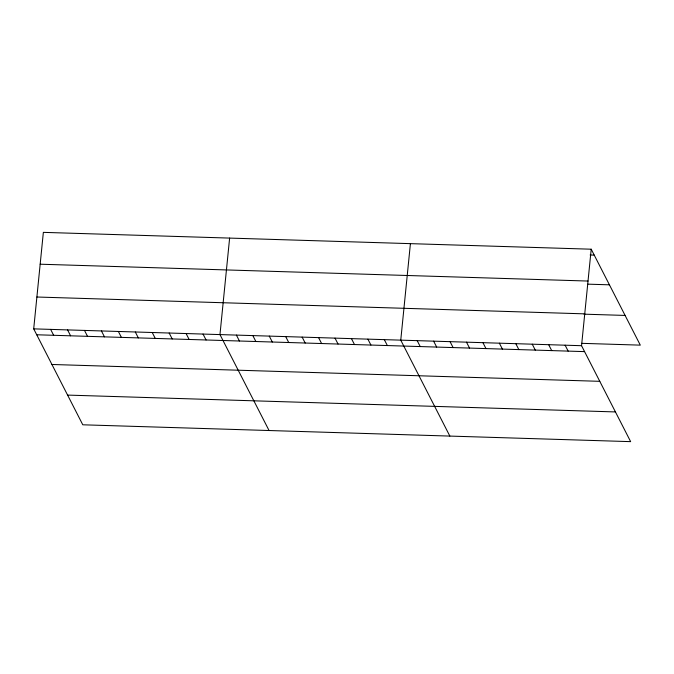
<?xml version="1.0" encoding="UTF-8"?>
<svg xmlns="http://www.w3.org/2000/svg" width="674" height="674" viewBox="0 0 674 674"><rect width="100%" height="100%" fill="white"/><g stroke="black" fill="none" stroke-linecap="round" stroke-linejoin="round"><path stroke-width="1.01" d="M591.208 249.203L581.552 345.703L630.645 441.639L82.792 424.797L33.7 328.861L43.355 232.362L591.208 249.203L640.3 345.139L581.746 343.336M229.623 238.082L219.968 334.59L269.061 430.526M410.415 243.643L400.76 340.143L449.853 436.086M590.129 254.991L594.232 255.117M40.17 264.208L588.023 281.05M587.863 284.158L609.439 284.824M36.885 297.015L584.737 313.857M584.013 314.168L625.101 315.432M33.7 328.861L581.552 345.703M36.725 334.776L584.577 351.617M51.932 364.482L599.784 381.324M67.594 395.09L615.446 411.932M565.115 345.198L568.148 351.112M548.678 344.692L551.711 350.606M532.249 344.187L535.274 350.101M515.812 343.681L518.837 349.595M499.375 343.176L502.4 349.09M482.938 342.67L485.962 348.584M466.501 342.165L469.534 348.087M450.072 341.659L453.096 347.582M433.635 341.154L436.659 347.076M417.198 340.648L420.222 346.571M384.323 339.645L387.356 345.56M367.886 339.14L370.919 345.054M351.457 338.634L354.482 344.549M335.02 338.129L338.045 344.043M318.583 337.623L321.608 343.538M302.146 337.118L305.179 343.032M285.709 336.612L288.742 342.527M269.28 336.107L272.304 342.021M252.843 335.601L255.867 341.516M236.406 335.096L239.43 341.01M203.034 334.068L206.067 339.982M186.1 333.546L189.133 339.46M169.166 333.023L172.199 338.946M152.231 332.509L155.264 338.424M135.305 331.987L138.33 337.901M118.371 331.465L121.396 337.379M101.437 330.942L104.462 336.857M84.503 330.42L87.527 336.343M67.569 329.906L70.593 335.821M50.634 329.384L53.659 335.298"/></g></svg>
